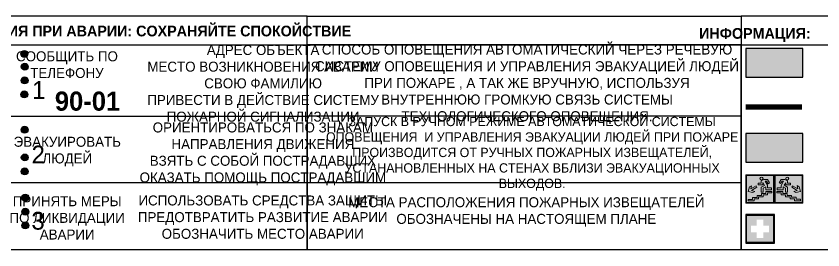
# Model space of a CAD drawing. Header units: millimetres. Extents: x 13114 to 67229, y 22859 to 38520.
# Drawn here: x 26535.2 to 26761.5, y 24698.1 to 24763.5 of the extents above; entities that cross this region are included whole.
import ezdxf

# ---------------------------------------------------------------- set-up
doc = ezdxf.new("R2010")
doc.units = ezdxf.units.MM
doc.layers.add('План_Штампы', color=7, linetype='Continuous')
doc.styles.add('обычный', font='arial.ttf')

# ---------------------------------------------------------------- blocks, each defined once
blk = doc.blocks.new('A$C7B4425F7')
at = {"true_color": 0xffffff}
blk.add_hatch(color=7, dxfattribs=at).paths.add_polyline_path([(0, 0), (-16, 0), (-16, -8), (0, -8)])
h = blk.add_hatch(color=126)
h.paths.add_polyline_path([(-0.2, -0.2), (-15.8, -0.2), (-15.8, -7.8), (-0.2, -7.8)])
h.paths.add_polyline_path([(-11.76, -2.03), (-11.76, -3.66), (-11.17, -3.66, -0.568275), (-11.17, -6.18), (-12.58, -6.18), (-12.58, -2.03)], flags=16)
h.paths.add_polyline_path([(-13.33, -4.12, -0.495768), (-13.59, -6.18), (-15.03, -6.18), (-15.03, -2.03), (-13.59, -2.03, -0.487973)], flags=16)
h.paths.add_polyline_path([(-10.25, -2.03), (-9.48, -2.03), (-9.48, -6.18), (-10.25, -6.18)], flags=16)
h.paths.add_polyline_path([(-13.84, -3.69), (-14.24, -3.69), (-14.24, -3.03), (-13.9, -3.03, -0.692621)], flags=0)
h.paths.add_polyline_path([(-9.15, -2.03), (-8.4, -2.03), (-8.04, -3.07), (-7.68, -2.03), (-6.93, -2.03), (-7.64, -4.1), (-6.93, -6.18), (-7.68, -6.18), (-8.04, -5.14), (-8.4, -6.18), (-9.15, -6.18), (-8.44, -4.1)], flags=16)
h.paths.add_polyline_path([(-11.76, -4.46), (-11.42, -4.46, -0.692621), (-11.36, -5.12), (-11.76, -5.12)], flags=0)
h.paths.add_polyline_path([(-13.9, -5.2), (-14.24, -5.2), (-14.24, -4.55), (-13.84, -4.55, -0.708038)], flags=0)
edge = h.paths.add_edge_path(flags=16)
edge.add_ellipse((-5.51, -4.08), major_axis=(0, 2.05), ratio=0.586184, start_angle=0, end_angle=360)
edge = h.paths.add_edge_path(flags=0)
edge.add_ellipse((-5.51, -4.08), major_axis=(0, 1.14), ratio=0.454828, start_angle=0, end_angle=360)
h.paths.add_polyline_path([(-4.13, -4.96, 0.377264), (-3.48, -4.52, 0.0555), (-3.16, -2.03), (-1.66, -2.03), (-1.66, -4.96), (-0.96, -4.96), (-0.96, -7.01), (-1.75, -7.01), (-1.75, -6.18), (-3.3, -6.18), (-3.3, -7.02), (-4.13, -7.02)], flags=16)
h.paths.add_polyline_path([(-2.73, -2.91), (-2.28, -2.91), (-2.28, -4.96), (-3.05, -4.96, 0.079136)], flags=0)
at = {"color": 126}
blk.add_lwpolyline([(-16, -8), (0, -8), (0, 0), (-16, 0)], close=True, dxfattribs=at)
blk = doc.blocks.new('A$C18900ED3')
h = blk.add_hatch(color=126)
h.paths.add_polyline_path([(-0.18, -0.18), (-7.02, -0.18), (-7.02, -7.02), (-0.18, -7.02)])
h.paths.add_polyline_path([(-5.89, -4.46), (-5.89, -2.77), (-4.46, -2.77), (-4.46, -1.31), (-2.77, -1.31), (-2.77, -2.77), (-1.33, -2.77), (-1.33, -4.46), (-2.77, -4.46), (-2.77, -5.89), (-4.46, -5.89), (-4.46, -4.46)], flags=16)
at = {"color": 126}
for p, q in [((-7.2, 0), (-7.2, -7.2)), ((0, 0), (-7.2, 0)), ((0, -7.2), (0, 0)), ((-7.02, -7.02), (-7.02, -0.18)), ((-7.02, -0.18), (-0.18, -0.18)), ((-0.18, -0.18), (-0.18, -7.02)), ((-7.2, -7.2), (0, -7.2)), ((-0.18, -7.02), (-7.02, -7.02))]:
    blk.add_line(p, q, dxfattribs=at)
blk = doc.blocks.new('вниз 3')
at = {"lineweight": 0, "true_color": 0xffffff}
h = blk.add_hatch(color=7, dxfattribs=at)
h.dxf.hatch_style = 1
h.paths.add_polyline_path([(40997.5, -4475.69), (40997.25, -4475.28), (40995.76, -4476.15), (40995.97, -4475.23), (40995.39, -4475.56), (40995.05, -4476.83), (40996.33, -4477.17), (40996.91, -4476.83), (40996, -4476.55)], flags=0)
h.paths.add_polyline_path([(40999.81, -4473.95), (41000.22, -4473.95), (41000.64, -4474.67), (41001.03, -4474.43), (41000.46, -4473.49), (41000.42, -4473.49), (40999.43, -4473.49), (40998.68, -4473.92), (40998.68, -4474.57), (40997.88, -4474.57), (40997.88, -4475), (40999.14, -4475), (40999.14, -4474.43), (40999.14, -4474.38), (40999.59, -4475.15), (40998.72, -4475.67), (40998.72, -4477.06), (40999.24, -4477.06), (40999.24, -4475.96), (40999.95, -4475.56), (40999.95, -4476.43), (41001.61, -4476.43), (41001.61, -4475.88), (41000.47, -4475.88), (41000.47, -4475.12)], flags=0)
h.paths.add_polyline_path([(40999.2, -4473.24, 1), (40998.35, -4473.24, 1)], flags=0)
h.paths.add_polyline_path([(41000.46, -4477.26), (41001.69, -4477.26), (41001.69, -4476.84), (41000.03, -4476.84), (41000.03, -4477.39), (40998.78, -4477.39), (40998.78, -4477.95), (40997.53, -4477.95), (40997.53, -4478.5), (40996.29, -4478.5), (40996.29, -4479.06), (40995.05, -4479.06), (40995.05, -4479.48), (40995.29, -4479.48), (40996.72, -4479.48), (40996.72, -4478.92), (40997.97, -4478.92), (40997.97, -4478.36), (40999.2, -4478.36), (40999.2, -4477.81), (41000.46, -4477.81)], flags=0)
h.paths.add_polyline_path([(41002.37, -4472.17), (40994.37, -4472.17), (40994.37, -4480.17), (41002.37, -4480.17)])
h.paths.add_polyline_path([(41002.16, -4479.96), (40994.57, -4479.96), (40994.57, -4472.37), (41002.16, -4472.37)], flags=16)
h.paths.add_polyline_path([(41001.61, -4475.88), (41001.61, -4476.43), (40999.95, -4476.43), (40999.95, -4475.56), (40999.24, -4475.96), (40999.24, -4477.06), (40998.72, -4477.06), (40998.72, -4475.67), (40999.59, -4475.15), (40999.14, -4474.38), (40999.14, -4474.43), (40999.14, -4475), (40997.88, -4475), (40997.88, -4474.57), (40998.68, -4474.57), (40998.68, -4473.92), (40999.43, -4473.49), (41000.42, -4473.49), (41000.46, -4473.49), (41001.03, -4474.43), (41000.64, -4474.67), (41000.22, -4473.95), (40999.81, -4473.95), (41000.47, -4475.12), (41000.47, -4475.88)], flags=0)
h.paths.add_polyline_path([(41001.69, -4476.84), (41001.69, -4477.26), (41000.46, -4477.26), (41000.46, -4477.81), (40999.2, -4477.81), (40999.2, -4478.36), (40997.97, -4478.36), (40997.97, -4478.92), (40996.72, -4478.92), (40996.72, -4479.48), (40995.05, -4479.48), (40995.05, -4479.06), (40996.29, -4479.06), (40996.29, -4478.5), (40997.53, -4478.5), (40997.53, -4477.95), (40998.78, -4477.95), (40998.78, -4477.39), (41000.03, -4477.39), (41000.03, -4476.84)], flags=0)
h.paths.add_polyline_path([(40998.35, -4473.24, -1), (40999.2, -4473.24, -1)], flags=0)
h.paths.add_polyline_path([(40997.5, -4475.69), (40996, -4476.55), (40996.91, -4476.83), (40996.33, -4477.17), (40995.05, -4476.83), (40995.39, -4475.56), (40995.97, -4475.23), (40995.76, -4476.15), (40997.25, -4475.28)], flags=0)
at = {"lineweight": 0}
h = blk.add_hatch(color=126, dxfattribs=at)
h.dxf.hatch_style = 1
h.paths.add_polyline_path([(41002.16, -4472.37), (40994.57, -4472.37), (40994.57, -4479.96), (41002.16, -4479.96)])
h.paths.add_polyline_path([(40995.97, -4475.23), (40995.76, -4476.15), (40997.25, -4475.28), (40997.5, -4475.69), (40996, -4476.55), (40996.91, -4476.83), (40996.33, -4477.17), (40995.05, -4476.83), (40995.39, -4475.56)], flags=16)
h.paths.add_polyline_path([(40997.88, -4474.57), (40998.68, -4474.57), (40998.68, -4473.92), (40999.43, -4473.49), (41000.42, -4473.49), (41000.46, -4473.49), (41001.03, -4474.43), (41000.64, -4474.67), (41000.22, -4473.95), (40999.81, -4473.95), (41000.47, -4475.12), (41000.47, -4475.88), (41001.61, -4475.88), (41001.61, -4476.43), (40999.95, -4476.43), (40999.95, -4475.56), (40999.24, -4475.96), (40999.24, -4477.06), (40998.72, -4477.06), (40998.72, -4475.67), (40999.59, -4475.15), (40999.14, -4474.38), (40999.14, -4474.43), (40999.14, -4475), (40997.88, -4475)], flags=16)
h.paths.add_polyline_path([(40998.35, -4473.24, -1), (40999.2, -4473.24, -1)], flags=16)
h.paths.add_polyline_path([(40997.53, -4477.95), (40998.78, -4477.95), (40998.78, -4477.39), (41000.03, -4477.39), (41000.03, -4476.84), (41001.69, -4476.84), (41001.69, -4477.26), (41000.46, -4477.26), (41000.46, -4477.81), (40999.2, -4477.81), (40999.2, -4478.36), (40997.97, -4478.36), (40997.97, -4478.92), (40996.72, -4478.92), (40996.72, -4479.48), (40995.05, -4479.48), (40995.05, -4479.06), (40996.29, -4479.06), (40996.29, -4478.5), (40997.53, -4478.5)], flags=16)
at = {"lineweight": 0, "true_color": 0xffffff}
h = blk.add_hatch(color=7, dxfattribs=at)
h.dxf.hatch_style = 1
h.paths.add_polyline_path([(40999.2, -4473.24, 1), (40998.35, -4473.24, 1)])
h.paths.add_polyline_path([(40999.81, -4473.95), (41000.22, -4473.95), (41000.64, -4474.67), (41001.03, -4474.43), (41000.46, -4473.49), (41000.42, -4473.49), (40999.43, -4473.49), (40998.68, -4473.92), (40998.68, -4474.57), (40997.88, -4474.57), (40997.88, -4475), (40999.14, -4475), (40999.14, -4474.43), (40999.14, -4474.38), (40999.59, -4475.15), (40998.72, -4475.67), (40998.72, -4477.06), (40999.24, -4477.06), (40999.24, -4475.96), (40999.95, -4475.56), (40999.95, -4476.43), (41001.61, -4476.43), (41001.61, -4475.88), (41000.47, -4475.88), (41000.47, -4475.12)])
h.paths.add_polyline_path([(40999.2, -4477.81), (41000.46, -4477.81), (41000.46, -4477.26), (41001.69, -4477.26), (41001.69, -4476.84), (41000.03, -4476.84), (41000.03, -4477.39), (40998.78, -4477.39), (40998.78, -4477.95), (40997.53, -4477.95), (40997.53, -4478.5), (40996.29, -4478.5), (40996.29, -4479.06), (40995.05, -4479.06), (40995.05, -4479.48), (40995.29, -4479.48), (40996.72, -4479.48), (40996.72, -4478.92), (40997.97, -4478.92), (40997.97, -4478.36), (40999.2, -4478.36)])
h.paths.add_polyline_path([(40997.5, -4475.69), (40997.25, -4475.28), (40995.76, -4476.15), (40995.97, -4475.23), (40995.39, -4475.56), (40995.05, -4476.83), (40996.33, -4477.17), (40996.91, -4476.83), (40996, -4476.55)])
at = {"color": 126, "lineweight": 0}
for points in [[(40994.37, -4472.17), (41002.37, -4472.17), (41002.37, -4480.17), (40994.37, -4480.17)], [(40994.57, -4472.37), (41002.16, -4472.37), (41002.16, -4479.96), (40994.57, -4479.96)]]:
    blk.add_lwpolyline(points, close=True, dxfattribs=at)
for points in [[(40999.14, -4474.43), (40999.14, -4475), (40997.88, -4475), (40997.88, -4474.57), (40998.68, -4474.57), (40998.68, -4473.92), (40999.43, -4473.49), (41000.42, -4473.49), (41000.46, -4473.49), (41001.03, -4474.43), (41000.64, -4474.67), (41000.22, -4473.95), (40999.81, -4473.95), (41000.47, -4475.12), (41000.47, -4475.88), (41001.61, -4475.88), (41001.61, -4476.43), (40999.95, -4476.43), (40999.95, -4475.56), (40999.24, -4475.96), (40999.24, -4477.06), (40998.72, -4477.06), (40998.72, -4475.67), (40999.59, -4475.15), (40999.14, -4474.38), (40999.14, -4474.43)], [(40995.05, -4476.83), (40995.39, -4475.56), (40995.97, -4475.23), (40995.76, -4476.15), (40997.25, -4475.28), (40997.5, -4475.69), (40996, -4476.55), (40996.91, -4476.83), (40996.33, -4477.17), (40995.05, -4476.83)], [(40995.29, -4479.48), (40995.05, -4479.48), (40995.05, -4479.06), (40996.29, -4479.06), (40996.29, -4478.5), (40997.53, -4478.5), (40997.53, -4477.95), (40998.78, -4477.95), (40998.78, -4477.39), (41000.03, -4477.39), (41000.03, -4476.84), (41001.69, -4476.84), (41001.69, -4477.26), (41000.46, -4477.26), (41000.46, -4477.81), (40999.2, -4477.81), (40999.2, -4478.36), (40997.97, -4478.36), (40997.97, -4478.92), (40996.72, -4478.92), (40996.72, -4479.48), (40995.05, -4479.48)]]:
    blk.add_lwpolyline(points, dxfattribs=at)
blk.add_circle((40998.77, -4473.24), 0.426, dxfattribs=at)
blk = doc.blocks.new('вниз')
at = {"lineweight": 0, "true_color": 0xffffff}
h = blk.add_hatch(color=7, dxfattribs=at)
h.dxf.hatch_style = 1
h.paths.add_polyline_path([(40994.51, -4472.22), (40986.51, -4472.22), (40986.51, -4480.22), (40994.51, -4480.22)])
h.paths.add_polyline_path([(40994.31, -4472.42), (40994.31, -4480.01), (40986.71, -4480.01), (40986.71, -4472.42)], flags=16)
h.paths.add_polyline_path([(40988.43, -4473.53), (40989.43, -4473.53), (40990.19, -4473.96), (40990.19, -4474.6), (40991, -4474.6), (40991, -4475.06), (40989.73, -4475.06), (40989.73, -4474.46), (40989.3, -4475.18), (40990.17, -4475.7), (40990.17, -4477.11), (40989.63, -4477.11), (40989.63, -4476.01), (40988.94, -4475.59), (40988.94, -4476.46), (40988.94, -4476.46), (40987.47, -4476.46), (40987.26, -4476.46), (40987.26, -4475.92), (40988.4, -4475.92), (40988.4, -4475.2), (40989.1, -4473.99), (40988.66, -4473.99), (40988.24, -4474.7), (40987.86, -4474.47), (40988.41, -4473.56)], flags=0)
h.paths.add_polyline_path([(40990.55, -4473.29, -1), (40989.69, -4473.29, -1)], flags=0)
h.paths.add_polyline_path([(40988.85, -4476.89), (40988.85, -4477.43), (40990.1, -4477.43), (40990.1, -4477.99), (40991.34, -4477.99), (40991.34, -4478.54), (40992.59, -4478.54), (40992.59, -4479.09), (40993.83, -4479.09), (40993.83, -4479.52), (40992.17, -4479.52), (40992.17, -4478.97), (40990.91, -4478.97), (40990.91, -4478.41), (40989.68, -4478.41), (40989.68, -4477.86), (40988.43, -4477.86), (40988.43, -4477.31), (40987.6, -4477.31), (40987.18, -4477.31), (40987.18, -4476.89)], flags=0)
h.paths.add_polyline_path([(40991.61, -4475.33), (40993.12, -4476.2), (40992.9, -4475.27), (40993.48, -4475.6), (40993.83, -4476.88), (40992.56, -4477.22), (40991.97, -4476.88), (40992.9, -4476.61), (40991.38, -4475.74), (40991.58, -4475.39)], flags=0)
h.paths.add_polyline_path([(40990.19, -4473.96), (40989.43, -4473.53), (40988.43, -4473.53), (40988.41, -4473.56), (40987.86, -4474.47), (40988.24, -4474.7), (40988.66, -4473.99), (40989.1, -4473.99), (40988.4, -4475.2), (40988.4, -4475.92), (40987.26, -4475.92), (40987.26, -4476.46), (40987.47, -4476.46), (40988.94, -4476.46), (40988.94, -4476.27), (40988.94, -4475.59), (40989.63, -4476.01), (40989.63, -4477.11), (40990.17, -4477.11), (40990.17, -4475.7), (40989.3, -4475.18), (40989.73, -4474.46), (40989.73, -4475.06), (40991, -4475.06), (40991, -4474.6), (40990.19, -4474.6)], flags=0)
h.paths.add_polyline_path([(40990.55, -4473.29, 1), (40989.69, -4473.29, 1)], flags=0)
h.paths.add_polyline_path([(40991.61, -4475.33), (40991.58, -4475.39), (40991.38, -4475.74), (40992.9, -4476.61), (40991.97, -4476.88), (40992.56, -4477.22), (40993.83, -4476.88), (40993.48, -4475.6), (40992.9, -4475.27), (40993.12, -4476.2)], flags=0)
h.paths.add_polyline_path([(40990.1, -4477.43), (40988.85, -4477.43), (40988.85, -4476.89), (40987.18, -4476.89), (40987.18, -4477.31), (40987.6, -4477.31), (40988.43, -4477.31), (40988.43, -4477.86), (40989.68, -4477.86), (40989.68, -4478.41), (40990.91, -4478.41), (40990.91, -4478.97), (40992.17, -4478.97), (40992.17, -4479.52), (40993.83, -4479.52), (40993.83, -4479.09), (40992.59, -4479.09), (40992.59, -4478.54), (40991.34, -4478.54), (40991.34, -4477.99), (40990.1, -4477.99)], flags=0)
at = {"lineweight": 0}
h = blk.add_hatch(color=126, dxfattribs=at)
h.dxf.hatch_style = 1
h.paths.add_polyline_path([(40994.31, -4472.42), (40986.71, -4472.42), (40986.71, -4480.01), (40994.31, -4480.01)])
h.paths.add_polyline_path([(40988.43, -4473.53), (40989.43, -4473.53), (40990.19, -4473.96), (40990.19, -4474.6), (40991, -4474.6), (40991, -4475.06), (40989.73, -4475.06), (40989.73, -4474.46), (40989.3, -4475.18), (40990.17, -4475.7), (40990.17, -4477.11), (40989.63, -4477.11), (40989.63, -4476.01), (40988.94, -4475.59), (40988.94, -4476.46), (40988.94, -4476.46), (40987.47, -4476.46), (40987.26, -4476.46), (40987.26, -4475.92), (40988.4, -4475.92), (40988.4, -4475.2), (40989.1, -4473.99), (40988.66, -4473.99), (40988.24, -4474.7), (40987.86, -4474.47), (40988.41, -4473.56)], flags=16)
h.paths.add_polyline_path([(40990.55, -4473.29, -1), (40989.69, -4473.29, -1)], flags=16)
h.paths.add_polyline_path([(40988.85, -4476.89), (40988.85, -4477.43), (40990.1, -4477.43), (40990.1, -4477.99), (40991.34, -4477.99), (40991.34, -4478.54), (40992.59, -4478.54), (40992.59, -4479.09), (40993.83, -4479.09), (40993.83, -4479.52), (40992.17, -4479.52), (40992.17, -4478.97), (40990.91, -4478.97), (40990.91, -4478.41), (40989.68, -4478.41), (40989.68, -4477.86), (40988.43, -4477.86), (40988.43, -4477.31), (40987.6, -4477.31), (40987.18, -4477.31), (40987.18, -4476.89)], flags=16)
h.paths.add_polyline_path([(40991.61, -4475.33), (40993.12, -4476.2), (40992.9, -4475.27), (40993.48, -4475.6), (40993.83, -4476.88), (40992.56, -4477.22), (40991.97, -4476.88), (40992.9, -4476.61), (40991.38, -4475.74), (40991.58, -4475.39)], flags=16)
at = {"lineweight": 0, "true_color": 0xffffff}
h = blk.add_hatch(color=7, dxfattribs=at)
h.dxf.hatch_style = 1
h.paths.add_polyline_path([(40989.73, -4474.46), (40989.73, -4475.06), (40991, -4475.06), (40991, -4474.6), (40990.19, -4474.6), (40990.19, -4473.96), (40989.43, -4473.53), (40988.43, -4473.53), (40988.41, -4473.56), (40987.86, -4474.47), (40988.24, -4474.7), (40988.66, -4473.99), (40989.1, -4473.99), (40988.4, -4475.2), (40988.4, -4475.92), (40987.26, -4475.92), (40987.26, -4476.46), (40987.47, -4476.46), (40988.94, -4476.46), (40988.94, -4475.59), (40989.63, -4476.01), (40989.63, -4477.11), (40990.17, -4477.11), (40990.17, -4475.7), (40989.3, -4475.18)])
h.paths.add_polyline_path([(40989.69, -4473.29, 1), (40990.55, -4473.29, 1)])
h.paths.add_polyline_path([(40991.61, -4475.33), (40991.58, -4475.39), (40991.38, -4475.74), (40992.9, -4476.61), (40991.97, -4476.88), (40992.56, -4477.22), (40993.83, -4476.88), (40993.48, -4475.6), (40992.9, -4475.27), (40993.12, -4476.2)])
h.paths.add_polyline_path([(40990.1, -4477.43), (40988.85, -4477.43), (40988.85, -4476.89), (40987.18, -4476.89), (40987.18, -4477.31), (40987.6, -4477.31), (40988.43, -4477.31), (40988.43, -4477.86), (40989.68, -4477.86), (40989.68, -4478.41), (40990.91, -4478.41), (40990.91, -4478.97), (40992.17, -4478.97), (40992.17, -4479.52), (40993.83, -4479.52), (40993.83, -4479.09), (40992.59, -4479.09), (40992.59, -4478.54), (40991.34, -4478.54), (40991.34, -4477.99), (40990.1, -4477.99)])
at = {"color": 126, "lineweight": 0}
for points in [[(40986.51, -4472.22), (40994.51, -4472.22), (40994.51, -4480.22), (40986.51, -4480.22)], [(40986.71, -4472.42), (40994.31, -4472.42), (40994.31, -4480.01), (40986.71, -4480.01)]]:
    blk.add_lwpolyline(points, close=True, dxfattribs=at)
for points in [[(40987.47, -4476.46), (40987.26, -4476.46), (40987.26, -4475.92), (40988.4, -4475.92), (40988.4, -4475.2), (40989.1, -4473.99), (40988.66, -4473.99), (40988.24, -4474.7), (40987.86, -4474.47), (40988.41, -4473.56), (40988.43, -4473.53), (40989.43, -4473.53), (40990.19, -4473.96), (40990.19, -4474.6), (40991, -4474.6), (40991, -4475.06), (40989.73, -4475.06), (40989.73, -4474.46), (40989.3, -4475.18), (40990.17, -4475.7), (40990.17, -4477.11), (40989.63, -4477.11), (40989.63, -4476.01), (40988.94, -4475.59), (40988.94, -4476.46)], [(40987.6, -4477.31), (40987.18, -4477.31), (40987.18, -4476.89), (40988.85, -4476.89), (40988.85, -4477.43), (40990.1, -4477.43), (40990.1, -4477.99), (40991.34, -4477.99), (40991.34, -4478.54), (40992.59, -4478.54), (40992.59, -4479.09), (40993.83, -4479.09), (40993.83, -4479.52), (40992.17, -4479.52), (40992.17, -4478.97), (40990.91, -4478.97), (40990.91, -4478.41), (40989.68, -4478.41), (40989.68, -4477.86), (40988.43, -4477.86), (40988.43, -4477.31), (40987.6, -4477.31)], [(40987.47, -4476.46), (40988.94, -4476.46), (40988.94, -4476.27)], [(40991.58, -4475.39), (40991.38, -4475.74), (40992.9, -4476.61), (40991.97, -4476.88), (40992.56, -4477.22), (40993.83, -4476.88), (40993.48, -4475.6), (40992.9, -4475.27), (40993.12, -4476.2), (40991.61, -4475.33), (40991.58, -4475.39)]]:
    blk.add_lwpolyline(points, dxfattribs=at)
blk.add_circle((40990.12, -4473.29), 0.432, dxfattribs=at)
blk = doc.blocks.new('A$C32E8229D')
at = {"true_color": 0xffffff}
blk.add_hatch(color=7, dxfattribs=at).paths.add_polyline_path([(0, 0), (0, -8), (16, -8), (16, 0)])
h = blk.add_hatch(color=126)
h.paths.add_polyline_path([(0.2, -0.2), (15.8, -0.2), (15.8, -7.8), (0.2, -7.8)])
h.paths.add_polyline_path([(13.49, -2.05), (12.08, -2.05), (11.37, -2.63, 0.162397), (11.29, -2.84), (11.29, -3.63), (10.35, -3.63), (10.35, -4.05), (11.68, -4.05), (11.68, -3.48), (12.26, -4.28), (11.29, -5.1), (11.29, -6.78), (11.85, -6.78), (11.85, -5.44), (12.8, -4.64), (12.8, -5.94), (14.46, -5.94), (14.46, -5.39), (13.45, -5.39), (13.45, -3.97), (12.46, -2.59), (13.15, -2.59), (13.69, -3.34), (14.18, -3)], flags=16)
h.paths.add_polyline_path([(10.74, -1.82, 1), (11.8, -1.82, 1)], flags=16)
h.paths.add_polyline_path([(9.39, -3.59), (5.99, -3.59), (6.56, -3.03), (5.91, -3.03), (5.1, -3.83), (5.91, -4.64), (6.56, -4.64), (5.99, -4.09), (9.39, -4.09)], flags=16)
h.paths.add_polyline_path([(4.29, -1.08), (1.72, -1.08), (1.72, -6.6), (4.29, -6.6)], flags=16)
at = {"color": 126}
blk.add_lwpolyline([(16, -8), (0, -8), (0, 0), (16, 0)], close=True, dxfattribs=at)

msp = doc.modelspace()

# ---------------------------------------------------------------- hatches: boundary and pattern name
at = {"lineweight": 0}
h = msp.add_hatch(color=256, dxfattribs=at)
h.dxf.hatch_style = 1
h.paths.add_polyline_path([(26538.53, 24752.96, 1), (26536.6, 24752.96, 1)])
h = msp.add_hatch(color=256, dxfattribs=at)
h.dxf.hatch_style = 1
h.paths.add_polyline_path([(26538.63, 24749.38, 1), (26536.7, 24749.38, 1)])
h = msp.add_hatch(color=256, dxfattribs=at)
h.dxf.hatch_style = 1
h.paths.add_polyline_path([(26538.59, 24745.57, 1), (26536.66, 24745.57, 1)])
h = msp.add_hatch(color=256, dxfattribs=at)
h.dxf.hatch_style = 1
h.paths.add_polyline_path([(26538.51, 24741.64, 1), (26536.58, 24741.64, 1)])
h = msp.add_hatch(color=256, dxfattribs=at)
h.dxf.hatch_style = 1
h.paths.add_polyline_path([(26538.6, 24731.75, 1), (26536.66, 24731.75, 1)])
h = msp.add_hatch(color=256, dxfattribs=at)
h.dxf.hatch_style = 1
h.paths.add_polyline_path([(26538.64, 24723.97, 1), (26536.7, 24723.97, 1)])
h = msp.add_hatch(color=256, dxfattribs=at)
h.dxf.hatch_style = 1
h.paths.add_polyline_path([(26538.63, 24720.07, 1), (26536.7, 24720.07, 1)])
h = msp.add_hatch(color=256, dxfattribs=at)
h.dxf.hatch_style = 1
h.paths.add_polyline_path([(26538.79, 24712.71, 1), (26536.85, 24712.71, 1)])
h = msp.add_hatch(color=256, dxfattribs=at)
h.dxf.hatch_style = 1
h.paths.add_polyline_path([(26538.78, 24708.77, 1), (26536.85, 24708.77, 1)])
h = msp.add_hatch(color=256, dxfattribs=at)
h.dxf.hatch_style = 1
h.paths.add_polyline_path([(26538.78, 24704.94, 1), (26536.85, 24704.94, 1)])

# ---------------------------------------------------------------- linework, layer by layer
for points in [[(26473.12, 24755.5), (26616.88, 24755.5), (26616.88, 24763.55), (26473.12, 24763.55)], [(26616.88, 24763.55), (26738.6, 24763.55), (26738.6, 24698.1), (26616.88, 24698.1)], [(26616.88, 24763.55), (26738.6, 24763.55), (26738.6, 24755.5), (26616.88, 24755.5)], [(26738.6, 24755.5), (26882.37, 24755.5), (26882.37, 24763.55), (26738.6, 24763.55)], [(26473.12, 24755.5), (26616.88, 24755.5), (26616.88, 24698.1), (26473.12, 24698.1)], [(26616.88, 24755.5), (26738.6, 24755.5), (26738.6, 24735.5), (26616.88, 24735.5)], [(26738.6, 24755.5), (26882.37, 24755.5), (26882.37, 24698.1), (26738.6, 24698.1)], [(26738.6, 24735.5), (26616.88, 24735.5), (26616.88, 24716.93), (26738.6, 24716.93)]]:
    msp.add_lwpolyline(points, close=True)
at = {"color": 126, "lineweight": 80, "true_color": 0x008754, "const_width": 1.5}
msp.add_lwpolyline([(26755.66, 24738.11), (26739.87, 24738.11)], dxfattribs=at)
for points in [[(26531.53, 24735.5), (26473.12, 24735.5), (26616.88, 24735.5)], [(26531.53, 24716.93), (26473.12, 24716.93), (26616.88, 24716.93)]]:
    msp.add_lwpolyline(points)
for centre in [(26537.56, 24752.96), (26537.67, 24749.38), (26537.63, 24745.57), (26537.54, 24741.64), (26537.63, 24731.75), (26537.67, 24723.97), (26537.66, 24720.07), (26537.82, 24712.71), (26537.81, 24708.77), (26537.82, 24704.94)]:
    msp.add_circle(centre, 0.966)

# ---------------------------------------------------------------- block references
at = {"color": 126, "true_color": 0x008754}
for name, p in [('вниз 3', (-14254.51, 29191.3)), ('вниз', (-14238.64, 29191.35)), ('вниз', (-14238.64, 29191.35))]:
    msp.add_blockref(name, p, dxfattribs=at)
at = {"xscale": 1.111111111007631, "yscale": 1.111111111007631, "zscale": 1.111111111007631}
msp.add_blockref('A$C18900ED3', (26747.87, 24707.99), dxfattribs=at)
at = {"layer": 'План_Штампы'}
msp.add_blockref('A$C7B4425F7', (26755.87, 24754.48), dxfattribs=at)
at = {"layer": 'План_Штампы', "color": 126, "true_color": 0x008754, "xscale": -1}
msp.add_blockref('A$C32E8229D', (26755.87, 24730.65), dxfattribs=at)

# ---------------------------------------------------------------- texts
at = {"lineweight": 0, "attachment_point": 5, "style": 'обычный'}
for s, insert, char_height, width in [('{\\fProxima Nova Rg|b1|i0|c204|p2;ДЕЙСТВИЯ ПРИ АВАРИИ: СОХРАНЯЙТЕ СПОКОЙСТВИЕ\\H1.6644x; }', (26572.73, 24758.95), 3, 175.1736), ('{\\fProxima Nova Rg|b1|i0|c204|p2;ИНФОРМАЦИЯ:\\H1.1997x; }', (26742.4, 24758.28), 3, 175.1736), ('{\\fProxima Nova Rg|b0|i0|c204|p2;СПОСОБ ОПОВЕЩЕНИЯ АВТОМАТИЧЕСКИЙ ЧЕРЕЗ РЕЧЕВУЮ СИСТЕМУ ОПОВЕЩЕНИЯ И УПРАВЛЕНИЯ ЭВАКУАЦИЕЙ ЛЮДЕЙ ПРИ ПОЖАРЕ , А ТАК ЖЕ ВРУЧНУЮ, ИСПОЛЬЗУЯ ВНУТРЕННЮЮ ГРОМКУЮ СВЯЗЬ СИСТЕМЫ ТЕХНОЛОГИЧЕСКОГО ОПОВЕЩЕНИЯ.}', (26678.51, 24744.46), 2.8, 118.5618), ('{\\fProxima Nova Rg|b0|i0|c204|p2;СООБЩИТЬ ПО \\PТЕЛЕФОНУ}', (26549.5, 24749.95), 2.8, 126.6484), ('\\pi-8.4,l8.4,t8.4;{\\fProxima Nova Rg|b0|i0|c204|p2;АДРЕС ОБЪЕКТА\\PМЕСТО ВОЗНИКНОВЕНИЯ АВАРИИ\\PСВОЮ ФАМИЛИЮ\\PПРИВЕСТИ В ДЕЙСТВИЕ СИСТЕМУ \\PПОЖАРНОЙ СИГНАЛИЗАЦИИ}', (26604.51, 24744.33), 2.8, 126.6484), ('{\\fProxima Nova Rg|b0|i0|c204|p2;1\\H1.1667x; }', (26541.6, 24742.88), 5, 126.6484), ('{\\fProxima Nova Rg|b1|i0|c204|p2;\\H1.0714x;90-01\\fProxima Nova Rg|b0|i0|c204|p2;\\H0.93331x; \\H1.3449x; }', (26555.27, 24739.71), 5, 126.6484), ('{\\fProxima Nova Rg|b0|i0|c204|p2;\\P\\pt7.8;ЗАПУСК В РУЧНОМ РЕЖИМЕ АВТОМАТИЧЕСКОЙ СИСТЕМЫ ОПОВЕЩЕНИЯ  И УПРАВЛЕНИЯ ЭВАКУАЦИИ ЛЮДЕЙ ПРИ ПОЖАРЕ ПРОИЗВОДИТСЯ ОТ РУЧНЫХ ПОЖАРНЫХ ИЗВЕЩАТЕЛЕЙ, УСТАНАНОВЛЕННЫХ НА СТЕНАХ ВБЛИЗИ ЭВАКУАЦИОННЫХ ВЫХОДОВ. }', (26679.95, 24727.17), 2.6, 121.7868), ('\\pi-8.4,l8.4,t8.4;{\\fProxima Nova Rg|b0|i0|c204|p2;ОРИЕНТИРОВАТЬСЯ ПО ЗНАКАМ \\PНАПРАВЛЕНИЯ ДВИЖЕНИЯ\\PВЗЯТЬ С СОБОЙ ПОСТРАДАВШИХ\\PОКАЗАТЬ ПОМОЩЬ ПОСТРАДАВШИМ}', (26604.44, 24724.97), 2.8, 126.6484), ('{\\fProxima Nova Rg|b0|i0|c204|p2;ЭВАКУИРОВАТЬ \\PЛЮДЕЙ}', (26549.6, 24725.63), 2.8, 126.6484), ('{\\fProxima Nova Rg|b0|i0|c204|p2;2\\H1.1967x; }', (26541.45, 24724.8), 5, 126.6484), ('{\\fProxima Nova Rg|b0|i0|c204|p2;ПРИНЯТЬ МЕРЫ \\PПО ЛИКВИДАЦИИ \\PАВАРИИ}', (26549.56, 24707.05), 2.8, 126.6484), ('\\pi-8.4,l8.4,t8.4;{\\fProxima Nova Rg|b0|i0|c204|p2;ИСПОЛЬЗОВАТЬ СРЕДСТВА ЗАЩИТЫ \\PПРЕДОТВРАТИТЬ РАЗВИТИЕ АВАРИИ\\PОБОЗНАЧИТЬ МЕСТО АВАРИИ}', (26604.39, 24707.24), 2.8, 126.6484), ('\\pt8.4;{\\fProxima Nova Rg|b0|i0|c204|p2;\\PМЕСТА РАСПОЛОЖЕНИЯ ПОЖАРНЫХ ИЗВЕЩАТЕЛЕЙ ОБОЗНАЧЕНЫ НА НАСТОЯЩЕМ ПЛАНЕ}', (26678.31, 24711.03), 2.8, 118.5618), ('{\\fProxima Nova Rg|b0|i0|c204|p2;3\\H1.1967x; }', (26541.39, 24706.22), 5, 126.6484)]:
    msp.add_mtext(s, dxfattribs=dict(at, insert=insert, char_height=char_height, width=width))

doc.saveas('drawing.dxf')
